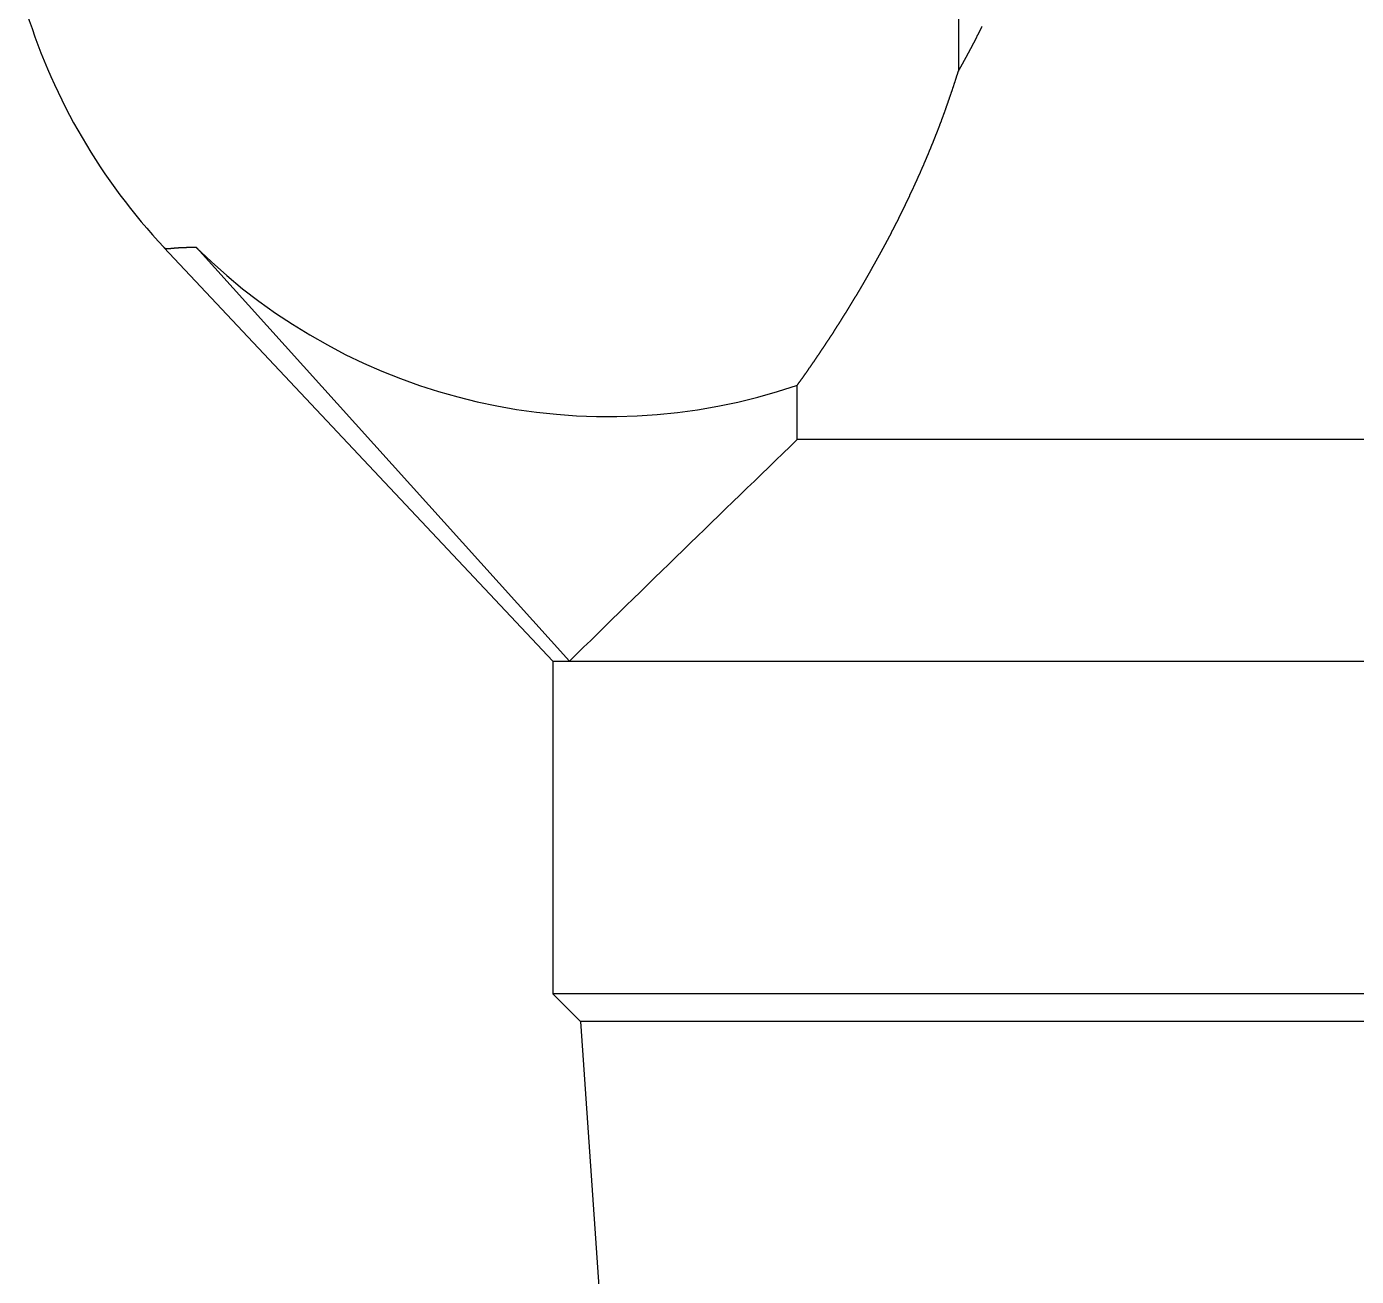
# Model space of a CAD drawing. Extents: x -6 to 107, y -15 to 86.
# Drawn here: x 27.08 to 39.09, y 18.4 to 29.68 of the extents above; entities that cross this region are included whole.
import ezdxf

# ---------------------------------------------------------------- set-up
doc = ezdxf.new("R2010")
doc.units = 0
doc.layers.get('0').update_dxf_attribs({"linetype": 'CONTINUOUS'})

msp = doc.modelspace()

# ---------------------------------------------------------------- linework, layer by layer
at = {"color": 7, "linetype": 'CONTINUOUS'}
for p, q in [((35.493, 34.452), (35.493, 29.277)), ((28.322, 27.686), (31.831, 23.952)), ((28.614, 27.686), (31.982, 23.952)), ((34.039, 25.952), (34.039, 26.444)), ((44.622, 25.952), (34.039, 25.952)), ((31.831, 23.952), (31.831, 20.952)), ((31.831, 23.952), (46.831, 23.952)), ((46.831, 20.952), (31.831, 20.952)), ((31.831, 20.952), (32.081, 20.702)), ((32.081, 20.702), (32.413, 15.952)), ((46.581, 20.702), (32.081, 20.702))]:
    msp.add_line(p, q, dxfattribs=at)
at = {"color": 7}
for points in [[(35.493, 29.277, 0), (35.495, 29.28, 0), (35.496, 29.283, 0), (35.498, 29.286, 0), (35.5, 29.289, 0), (35.501, 29.292, 0), (35.503, 29.295, 0), (35.505, 29.298, 0), (35.506, 29.301, 0), (35.508, 29.304, 0), (35.51, 29.307, 0), (35.511, 29.31, 0), (35.513, 29.313, 0), (35.515, 29.316, 0), (35.517, 29.319, 0), (35.518, 29.322, 0), (35.52, 29.325, 0), (35.522, 29.328, 0), (35.523, 29.331, 0), (35.525, 29.334, 0), (35.526, 29.337, 0), (35.528, 29.34, 0), (35.53, 29.343, 0), (35.532, 29.346, 0), (35.533, 29.349, 0), (35.535, 29.352, 0), (35.536, 29.355, 0), (35.538, 29.358, 0), (35.54, 29.361, 0), (35.541, 29.364, 0), (35.543, 29.367, 0), (35.545, 29.37, 0), (35.546, 29.373, 0), (35.548, 29.376, 0), (35.55, 29.379, 0), (35.551, 29.382, 0), (35.553, 29.385, 0), (35.555, 29.388, 0), (35.556, 29.391, 0), (35.558, 29.394, 0), (35.56, 29.397, 0), (35.561, 29.4, 0), (35.563, 29.403, 0), (35.565, 29.406, 0), (35.566, 29.409, 0), (35.568, 29.412, 0), (35.569, 29.415, 0), (35.571, 29.418, 0), (35.573, 29.421, 0), (35.574, 29.424, 0), (35.576, 29.427, 0), (35.578, 29.43, 0), (35.579, 29.433, 0), (35.581, 29.436, 0), (35.582, 29.439, 0), (35.584, 29.442, 0), (35.586, 29.445, 0), (35.587, 29.448, 0), (35.589, 29.452, 0), (35.59, 29.455, 0), (35.592, 29.458, 0), (35.594, 29.461, 0), (35.595, 29.464, 0), (35.597, 29.467, 0), (35.599, 29.47, 0), (35.6, 29.473, 0), (35.602, 29.476, 0), (35.603, 29.479, 0), (35.605, 29.482, 0), (35.607, 29.485, 0), (35.608, 29.488, 0), (35.61, 29.491, 0), (35.611, 29.494, 0), (35.613, 29.497, 0), (35.615, 29.5, 0), (35.616, 29.503, 0), (35.618, 29.506, 0), (35.619, 29.509, 0), (35.621, 29.512, 0), (35.623, 29.515, 0), (35.624, 29.518, 0), (35.626, 29.521, 0), (35.627, 29.524, 0), (35.629, 29.527, 0), (35.63, 29.53, 0), (35.632, 29.534, 0), (35.634, 29.537, 0), (35.635, 29.54, 0), (35.637, 29.543, 0), (35.638, 29.546, 0), (35.64, 29.549, 0), (35.642, 29.552, 0), (35.643, 29.555, 0), (35.645, 29.558, 0), (35.646, 29.561, 0), (35.648, 29.564, 0), (35.649, 29.567, 0), (35.651, 29.57, 0), (35.653, 29.573, 0), (35.654, 29.576, 0), (35.656, 29.579, 0), (35.657, 29.582, 0), (35.659, 29.585, 0), (35.66, 29.588, 0), (35.662, 29.592, 0), (35.663, 29.595, 0), (35.665, 29.598, 0), (35.666, 29.601, 0), (35.668, 29.604, 0), (35.67, 29.607, 0), (35.671, 29.61, 0), (35.673, 29.613, 0), (35.674, 29.616, 0), (35.676, 29.619, 0), (35.677, 29.622, 0), (35.679, 29.625, 0), (35.68, 29.628, 0), (35.682, 29.631, 0), (35.683, 29.634, 0), (35.685, 29.638, 0), (35.687, 29.641, 0), (35.688, 29.644, 0), (35.69, 29.647, 0), (35.691, 29.65, 0), (35.693, 29.653, 0), (35.694, 29.656, 0), (35.696, 29.659, 0), (35.697, 29.662, 0), (35.699, 29.665, 0), (35.7, 29.668, 0), (35.702, 29.671, 0), (35.703, 29.674, 0), (35.705, 29.678, 0), (35.706, 29.681, 0)], [(34.039, 26.444, 0), (34.041, 26.446, 0), (34.043, 26.449, 0), (34.045, 26.452, 0), (34.047, 26.455, 0), (34.049, 26.458, 0), (34.051, 26.46, 0), (34.053, 26.463, 0), (34.055, 26.466, 0), (34.057, 26.469, 0), (34.059, 26.472, 0), (34.061, 26.474, 0), (34.063, 26.477, 0), (34.065, 26.48, 0), (34.067, 26.483, 0), (34.069, 26.486, 0), (34.071, 26.488, 0), (34.073, 26.491, 0), (34.075, 26.494, 0), (34.077, 26.497, 0), (34.079, 26.5, 0), (34.081, 26.503, 0), (34.083, 26.505, 0), (34.085, 26.508, 0), (34.087, 26.511, 0), (34.089, 26.514, 0), (34.091, 26.517, 0), (34.093, 26.52, 0), (34.095, 26.522, 0), (34.097, 26.525, 0), (34.099, 26.528, 0), (34.101, 26.531, 0), (34.103, 26.534, 0), (34.105, 26.536, 0), (34.107, 26.539, 0), (34.109, 26.542, 0), (34.111, 26.545, 0), (34.113, 26.548, 0), (34.115, 26.55, 0), (34.117, 26.553, 0), (34.119, 26.556, 0), (34.121, 26.559, 0), (34.123, 26.562, 0), (34.125, 26.565, 0), (34.127, 26.567, 0), (34.129, 26.57, 0), (34.131, 26.573, 0), (34.133, 26.576, 0), (34.135, 26.579, 0), (34.137, 26.582, 0), (34.139, 26.584, 0), (34.141, 26.587, 0), (34.142, 26.59, 0), (34.144, 26.593, 0), (34.146, 26.596, 0), (34.148, 26.599, 0), (34.15, 26.602, 0), (34.152, 26.604, 0), (34.154, 26.607, 0), (34.156, 26.61, 0), (34.158, 26.613, 0), (34.16, 26.616, 0), (34.162, 26.619, 0), (34.164, 26.621, 0), (34.166, 26.624, 0), (34.168, 26.627, 0), (34.17, 26.63, 0), (34.172, 26.633, 0), (34.174, 26.636, 0), (34.176, 26.638, 0), (34.178, 26.641, 0), (34.18, 26.644, 0), (34.182, 26.647, 0), (34.184, 26.65, 0), (34.186, 26.653, 0), (34.188, 26.655, 0), (34.19, 26.658, 0), (34.191, 26.661, 0), (34.193, 26.664, 0), (34.195, 26.667, 0), (34.197, 26.67, 0), (34.199, 26.673, 0), (34.201, 26.675, 0), (34.203, 26.678, 0), (34.205, 26.681, 0), (34.207, 26.684, 0), (34.209, 26.687, 0), (34.211, 26.69, 0), (34.213, 26.692, 0), (34.215, 26.695, 0), (34.217, 26.698, 0), (34.219, 26.701, 0), (34.221, 26.704, 0), (34.222, 26.707, 0), (34.224, 26.71, 0), (34.226, 26.712, 0), (34.228, 26.715, 0), (34.23, 26.718, 0), (34.232, 26.721, 0), (34.234, 26.724, 0), (34.236, 26.727, 0), (34.238, 26.73, 0), (34.24, 26.733, 0), (34.242, 26.735, 0), (34.244, 26.738, 0), (34.246, 26.741, 0), (34.248, 26.744, 0), (34.249, 26.747, 0), (34.252, 26.75, 0), (34.253, 26.753, 0), (34.255, 26.755, 0), (34.257, 26.758, 0), (34.259, 26.761, 0), (34.261, 26.764, 0), (34.263, 26.767, 0), (34.265, 26.77, 0), (34.267, 26.773, 0), (34.269, 26.776, 0), (34.271, 26.778, 0), (34.273, 26.781, 0), (34.275, 26.784, 0), (34.276, 26.787, 0), (34.278, 26.79, 0), (34.28, 26.793, 0), (34.282, 26.796, 0), (34.284, 26.799, 0), (34.286, 26.801, 0), (34.288, 26.804, 0), (34.29, 26.807, 0), (34.292, 26.81, 0), (34.294, 26.813, 0), (34.295, 26.816, 0), (34.297, 26.819, 0), (34.299, 26.822, 0), (34.301, 26.824, 0), (34.303, 26.827, 0), (34.305, 26.83, 0), (34.307, 26.833, 0), (34.309, 26.836, 0), (34.311, 26.839, 0), (34.313, 26.842, 0), (34.315, 26.845, 0), (34.316, 26.847, 0), (34.318, 26.85, 0), (34.32, 26.853, 0), (34.322, 26.856, 0), (34.324, 26.859, 0), (34.326, 26.862, 0), (34.328, 26.865, 0), (34.33, 26.868, 0), (34.331, 26.87, 0), (34.333, 26.873, 0), (34.335, 26.876, 0), (34.337, 26.879, 0), (34.339, 26.882, 0), (34.341, 26.885, 0), (34.343, 26.888, 0), (34.345, 26.891, 0), (34.347, 26.894, 0), (34.349, 26.896, 0), (34.35, 26.899, 0), (34.352, 26.902, 0), (34.354, 26.905, 0), (34.356, 26.908, 0), (34.358, 26.911, 0), (34.36, 26.914, 0), (34.362, 26.917, 0), (34.364, 26.92, 0), (34.365, 26.922, 0), (34.367, 26.925, 0), (34.369, 26.928, 0), (34.371, 26.931, 0), (34.373, 26.934, 0), (34.375, 26.937, 0), (34.377, 26.94, 0), (34.379, 26.943, 0), (34.38, 26.946, 0), (34.382, 26.949, 0), (34.384, 26.951, 0), (34.386, 26.954, 0), (34.388, 26.957, 0), (34.39, 26.96, 0), (34.392, 26.963, 0), (34.393, 26.966, 0), (34.395, 26.969, 0), (34.397, 26.972, 0), (34.399, 26.975, 0), (34.401, 26.978, 0), (34.403, 26.981, 0), (34.405, 26.983, 0), (34.406, 26.986, 0), (34.408, 26.989, 0), (34.41, 26.992, 0), (34.412, 26.995, 0), (34.414, 26.998, 0), (34.416, 27.001, 0), (34.418, 27.004, 0), (34.419, 27.007, 0), (34.421, 27.01, 0), (34.423, 27.013, 0), (34.425, 27.015, 0), (34.427, 27.018, 0), (34.429, 27.021, 0), (34.431, 27.024, 0), (34.432, 27.027, 0), (34.434, 27.03, 0), (34.436, 27.033, 0), (34.438, 27.036, 0), (34.44, 27.039, 0), (34.441, 27.042, 0), (34.443, 27.045, 0), (34.445, 27.048, 0), (34.447, 27.05, 0), (34.449, 27.053, 0), (34.451, 27.056, 0), (34.453, 27.059, 0), (34.454, 27.062, 0), (34.456, 27.065, 0), (34.458, 27.068, 0), (34.46, 27.071, 0), (34.462, 27.074, 0), (34.464, 27.077, 0), (34.465, 27.08, 0), (34.467, 27.083, 0), (34.469, 27.086, 0), (34.471, 27.089, 0), (34.473, 27.091, 0), (34.474, 27.094, 0), (34.476, 27.097, 0), (34.478, 27.1, 0), (34.48, 27.103, 0), (34.482, 27.106, 0), (34.484, 27.109, 0), (34.485, 27.112, 0), (34.487, 27.115, 0), (34.489, 27.118, 0), (34.491, 27.121, 0), (34.493, 27.124, 0), (34.495, 27.127, 0), (34.496, 27.13, 0), (34.498, 27.133, 0), (34.5, 27.136, 0), (34.502, 27.138, 0), (34.504, 27.141, 0), (34.505, 27.144, 0), (34.507, 27.147, 0), (34.509, 27.15, 0), (34.511, 27.153, 0), (34.513, 27.156, 0), (34.514, 27.159, 0), (34.516, 27.162, 0), (34.518, 27.165, 0), (34.52, 27.168, 0), (34.522, 27.171, 0), (34.523, 27.174, 0), (34.525, 27.177, 0), (34.527, 27.18, 0), (34.529, 27.183, 0), (34.531, 27.186, 0), (34.532, 27.188, 0), (34.534, 27.191, 0), (34.536, 27.194, 0), (34.538, 27.197, 0), (34.54, 27.2, 0), (34.541, 27.203, 0), (34.543, 27.206, 0), (34.545, 27.209, 0), (34.547, 27.212, 0), (34.548, 27.215, 0), (34.55, 27.218, 0), (34.552, 27.221, 0), (34.554, 27.224, 0), (34.556, 27.227, 0), (34.557, 27.23, 0), (34.559, 27.233, 0), (34.561, 27.236, 0), (34.563, 27.239, 0), (34.565, 27.242, 0), (34.566, 27.244, 0), (34.568, 27.247, 0), (34.57, 27.25, 0), (34.572, 27.253, 0), (34.573, 27.256, 0), (34.575, 27.259, 0), (34.577, 27.262, 0), (34.579, 27.265, 0), (34.581, 27.268, 0), (34.582, 27.271, 0), (34.584, 27.274, 0), (34.586, 27.277, 0), (34.588, 27.28, 0), (34.589, 27.283, 0), (34.591, 27.286, 0), (34.593, 27.289, 0), (34.595, 27.292, 0), (34.596, 27.295, 0), (34.598, 27.298, 0), (34.6, 27.301, 0), (34.602, 27.304, 0), (34.603, 27.307, 0), (34.605, 27.31, 0), (34.607, 27.313, 0), (34.609, 27.316, 0), (34.611, 27.319, 0), (34.612, 27.322, 0), (34.614, 27.325, 0), (34.616, 27.328, 0), (34.617, 27.331, 0), (34.619, 27.334, 0), (34.621, 27.337, 0), (34.623, 27.339, 0), (34.624, 27.342, 0), (34.626, 27.345, 0), (34.628, 27.348, 0), (34.63, 27.351, 0), (34.632, 27.354, 0), (34.633, 27.357, 0), (34.635, 27.36, 0), (34.637, 27.363, 0), (34.638, 27.366, 0), (34.64, 27.369, 0), (34.642, 27.372, 0), (34.644, 27.375, 0), (34.645, 27.378, 0), (34.647, 27.381, 0), (34.649, 27.384, 0), (34.651, 27.387, 0), (34.652, 27.39, 0), (34.654, 27.393, 0), (34.656, 27.396, 0), (34.657, 27.399, 0), (34.659, 27.402, 0), (34.661, 27.405, 0), (34.663, 27.408, 0), (34.664, 27.411, 0), (34.666, 27.414, 0), (34.668, 27.417, 0), (34.67, 27.42, 0), (34.671, 27.423, 0), (34.673, 27.426, 0), (34.675, 27.429, 0), (34.676, 27.432, 0), (34.678, 27.435, 0), (34.68, 27.438, 0), (34.682, 27.441, 0), (34.683, 27.444, 0), (34.685, 27.447, 0), (34.687, 27.45, 0), (34.688, 27.453, 0), (34.69, 27.456, 0), (34.692, 27.459, 0), (34.694, 27.462, 0), (34.695, 27.465, 0), (34.697, 27.468, 0), (34.699, 27.471, 0), (34.7, 27.474, 0), (34.702, 27.477, 0), (34.704, 27.48, 0), (34.706, 27.483, 0), (34.707, 27.486, 0), (34.709, 27.489, 0), (34.711, 27.492, 0), (34.712, 27.495, 0), (34.714, 27.498, 0), (34.716, 27.501, 0), (34.717, 27.504, 0), (34.719, 27.507, 0), (34.721, 27.51, 0), (34.722, 27.513, 0), (34.724, 27.516, 0), (34.726, 27.519, 0), (34.728, 27.522, 0), (34.729, 27.525, 0), (34.731, 27.528, 0), (34.733, 27.531, 0), (34.734, 27.534, 0), (34.736, 27.537, 0), (34.738, 27.54, 0), (34.739, 27.543, 0), (34.741, 27.546, 0), (34.743, 27.549, 0), (34.744, 27.552, 0), (34.746, 27.555, 0), (34.748, 27.558, 0), (34.749, 27.561, 0), (34.751, 27.564, 0), (34.753, 27.567, 0), (34.755, 27.57, 0), (34.756, 27.573, 0), (34.758, 27.576, 0), (34.76, 27.579, 0), (34.761, 27.582, 0), (34.763, 27.585, 0), (34.764, 27.588, 0), (34.766, 27.591, 0), (34.768, 27.594, 0), (34.77, 27.597, 0), (34.771, 27.6, 0), (34.773, 27.603, 0), (34.775, 27.606, 0), (34.776, 27.609, 0), (34.778, 27.612, 0), (34.779, 27.616, 0), (34.781, 27.619, 0), (34.783, 27.622, 0), (34.784, 27.625, 0), (34.786, 27.628, 0), (34.788, 27.631, 0), (34.789, 27.634, 0), (34.791, 27.637, 0), (34.793, 27.64, 0), (34.794, 27.643, 0), (34.796, 27.646, 0), (34.798, 27.649, 0), (34.799, 27.652, 0), (34.801, 27.655, 0), (34.803, 27.658, 0), (34.804, 27.661, 0), (34.806, 27.664, 0), (34.807, 27.667, 0), (34.809, 27.67, 0), (34.811, 27.673, 0), (34.812, 27.676, 0), (34.814, 27.679, 0), (34.816, 27.682, 0), (34.817, 27.685, 0), (34.819, 27.688, 0), (34.821, 27.691, 0), (34.822, 27.694, 0), (34.824, 27.697, 0), (34.825, 27.7, 0), (34.827, 27.703, 0), (34.829, 27.706, 0), (34.83, 27.709, 0), (34.832, 27.713, 0), (34.834, 27.716, 0), (34.835, 27.719, 0), (34.837, 27.722, 0), (34.839, 27.725, 0), (34.84, 27.728, 0), (34.842, 27.731, 0), (34.843, 27.734, 0), (34.845, 27.737, 0), (34.847, 27.74, 0), (34.848, 27.743, 0), (34.85, 27.746, 0), (34.851, 27.749, 0), (34.853, 27.752, 0), (34.855, 27.755, 0), (34.856, 27.758, 0), (34.858, 27.761, 0), (34.859, 27.764, 0), (34.861, 27.767, 0), (34.863, 27.77, 0), (34.864, 27.774, 0), (34.866, 27.777, 0), (34.867, 27.78, 0), (34.869, 27.783, 0), (34.871, 27.786, 0), (34.872, 27.789, 0), (34.874, 27.792, 0), (34.876, 27.795, 0), (34.877, 27.798, 0), (34.879, 27.801, 0), (34.88, 27.804, 0), (34.882, 27.807, 0), (34.883, 27.81, 0), (34.885, 27.813, 0), (34.887, 27.816, 0), (34.888, 27.819, 0), (34.89, 27.823, 0), (34.891, 27.826, 0), (34.893, 27.829, 0), (34.895, 27.832, 0), (34.896, 27.835, 0), (34.898, 27.838, 0), (34.899, 27.841, 0), (34.901, 27.844, 0), (34.903, 27.847, 0), (34.904, 27.85, 0), (34.906, 27.853, 0), (34.907, 27.856, 0), (34.909, 27.859, 0), (34.91, 27.862, 0), (34.912, 27.865, 0), (34.913, 27.869, 0), (34.915, 27.872, 0), (34.917, 27.875, 0), (34.918, 27.878, 0), (34.92, 27.881, 0), (34.921, 27.884, 0), (34.923, 27.887, 0), (34.925, 27.89, 0), (34.926, 27.893, 0), (34.928, 27.896, 0), (34.929, 27.899, 0), (34.931, 27.902, 0), (34.932, 27.905, 0), (34.934, 27.909, 0), (34.935, 27.912, 0), (34.937, 27.915, 0), (34.939, 27.918, 0), (34.94, 27.921, 0), (34.942, 27.924, 0), (34.943, 27.927, 0), (34.945, 27.93, 0), (34.946, 27.933, 0), (34.948, 27.936, 0), (34.949, 27.939, 0), (34.951, 27.942, 0), (34.953, 27.945, 0), (34.954, 27.948, 0), (34.956, 27.952, 0), (34.957, 27.955, 0), (34.959, 27.958, 0), (34.96, 27.961, 0), (34.962, 27.964, 0), (34.963, 27.967, 0), (34.965, 27.97, 0), (34.966, 27.973, 0), (34.968, 27.976, 0), (34.969, 27.979, 0), (34.971, 27.983, 0), (34.972, 27.986, 0), (34.974, 27.989, 0), (34.976, 27.992, 0), (34.977, 27.995, 0), (34.979, 27.998, 0), (34.98, 28.001, 0), (34.982, 28.004, 0), (34.983, 28.007, 0), (34.985, 28.01, 0), (34.986, 28.014, 0), (34.988, 28.017, 0), (34.989, 28.02, 0), (34.991, 28.023, 0), (34.992, 28.026, 0), (34.994, 28.029, 0), (34.995, 28.032, 0), (34.997, 28.035, 0), (34.998, 28.038, 0), (35, 28.041, 0), (35.001, 28.044, 0), (35.003, 28.048, 0), (35.004, 28.051, 0), (35.006, 28.054, 0), (35.007, 28.057, 0), (35.009, 28.06, 0), (35.01, 28.063, 0), (35.012, 28.066, 0), (35.013, 28.069, 0), (35.015, 28.072, 0), (35.016, 28.076, 0), (35.018, 28.079, 0), (35.019, 28.082, 0), (35.021, 28.085, 0), (35.022, 28.088, 0), (35.024, 28.091, 0), (35.025, 28.094, 0), (35.027, 28.097, 0), (35.028, 28.1, 0), (35.03, 28.104, 0), (35.031, 28.107, 0), (35.033, 28.11, 0), (35.034, 28.113, 0), (35.036, 28.116, 0), (35.037, 28.119, 0), (35.039, 28.122, 0), (35.04, 28.125, 0), (35.042, 28.128, 0), (35.043, 28.131, 0), (35.045, 28.135, 0), (35.046, 28.138, 0), (35.048, 28.141, 0), (35.049, 28.144, 0), (35.051, 28.147, 0), (35.052, 28.15, 0), (35.054, 28.153, 0), (35.055, 28.157, 0), (35.056, 28.16, 0), (35.058, 28.163, 0), (35.059, 28.166, 0), (35.061, 28.169, 0), (35.062, 28.172, 0), (35.064, 28.175, 0), (35.065, 28.178, 0), (35.067, 28.181, 0), (35.068, 28.185, 0), (35.07, 28.188, 0), (35.071, 28.191, 0), (35.073, 28.194, 0), (35.074, 28.197, 0), (35.075, 28.2, 0), (35.077, 28.203, 0), (35.078, 28.206, 0), (35.08, 28.21, 0), (35.081, 28.213, 0), (35.083, 28.216, 0), (35.084, 28.219, 0), (35.086, 28.222, 0), (35.087, 28.225, 0), (35.089, 28.228, 0), (35.09, 28.232, 0), (35.091, 28.235, 0), (35.093, 28.238, 0), (35.094, 28.241, 0), (35.096, 28.244, 0), (35.097, 28.247, 0), (35.099, 28.25, 0), (35.1, 28.253, 0), (35.102, 28.257, 0), (35.103, 28.26, 0), (35.104, 28.263, 0), (35.106, 28.266, 0), (35.107, 28.269, 0), (35.109, 28.272, 0), (35.11, 28.276, 0), (35.111, 28.279, 0), (35.113, 28.282, 0), (35.114, 28.285, 0), (35.116, 28.288, 0), (35.117, 28.291, 0), (35.119, 28.294, 0), (35.12, 28.297, 0), (35.121, 28.301, 0), (35.123, 28.304, 0), (35.124, 28.307, 0), (35.126, 28.31, 0), (35.127, 28.313, 0), (35.129, 28.316, 0), (35.13, 28.32, 0), (35.131, 28.323, 0), (35.133, 28.326, 0), (35.134, 28.329, 0), (35.136, 28.332, 0), (35.137, 28.335, 0), (35.138, 28.338, 0), (35.14, 28.342, 0), (35.141, 28.345, 0), (35.142, 28.348, 0), (35.144, 28.351, 0), (35.145, 28.354, 0), (35.147, 28.357, 0), (35.148, 28.36, 0), (35.15, 28.364, 0), (35.151, 28.367, 0), (35.152, 28.37, 0), (35.154, 28.373, 0), (35.155, 28.376, 0), (35.157, 28.38, 0), (35.158, 28.383, 0), (35.159, 28.386, 0), (35.161, 28.389, 0), (35.162, 28.392, 0), (35.163, 28.395, 0), (35.165, 28.398, 0), (35.166, 28.402, 0), (35.167, 28.405, 0), (35.169, 28.408, 0), (35.17, 28.411, 0), (35.172, 28.414, 0), (35.173, 28.417, 0), (35.174, 28.421, 0), (35.176, 28.424, 0), (35.177, 28.427, 0), (35.178, 28.43, 0), (35.18, 28.433, 0), (35.181, 28.436, 0), (35.183, 28.44, 0), (35.184, 28.443, 0), (35.185, 28.446, 0), (35.187, 28.449, 0), (35.188, 28.452, 0), (35.189, 28.456, 0), (35.191, 28.459, 0), (35.192, 28.462, 0), (35.194, 28.465, 0), (35.195, 28.468, 0), (35.196, 28.471, 0), (35.197, 28.474, 0), (35.199, 28.478, 0), (35.2, 28.481, 0), (35.202, 28.484, 0), (35.203, 28.487, 0), (35.204, 28.49, 0), (35.206, 28.494, 0), (35.207, 28.497, 0), (35.208, 28.5, 0), (35.21, 28.503, 0), (35.211, 28.506, 0), (35.212, 28.509, 0), (35.214, 28.513, 0), (35.215, 28.516, 0), (35.216, 28.519, 0), (35.218, 28.522, 0), (35.219, 28.525, 0), (35.22, 28.529, 0), (35.222, 28.532, 0), (35.223, 28.535, 0), (35.224, 28.538, 0), (35.226, 28.541, 0), (35.227, 28.544, 0), (35.228, 28.548, 0), (35.23, 28.551, 0), (35.231, 28.554, 0), (35.232, 28.557, 0), (35.233, 28.56, 0), (35.235, 28.564, 0), (35.236, 28.567, 0), (35.237, 28.57, 0), (35.239, 28.573, 0), (35.24, 28.576, 0), (35.241, 28.58, 0), (35.243, 28.583, 0), (35.244, 28.586, 0), (35.245, 28.589, 0), (35.247, 28.592, 0), (35.248, 28.596, 0), (35.249, 28.599, 0), (35.251, 28.602, 0), (35.252, 28.605, 0), (35.253, 28.608, 0), (35.254, 28.611, 0), (35.256, 28.615, 0), (35.257, 28.618, 0), (35.258, 28.621, 0), (35.26, 28.624, 0), (35.261, 28.628, 0), (35.262, 28.631, 0), (35.264, 28.634, 0), (35.265, 28.637, 0), (35.266, 28.64, 0), (35.267, 28.643, 0), (35.269, 28.647, 0), (35.27, 28.65, 0), (35.271, 28.653, 0), (35.273, 28.656, 0), (35.274, 28.66, 0), (35.275, 28.663, 0), (35.276, 28.666, 0), (35.278, 28.669, 0), (35.279, 28.672, 0), (35.28, 28.676, 0), (35.281, 28.679, 0), (35.283, 28.682, 0), (35.284, 28.685, 0), (35.285, 28.688, 0), (35.286, 28.692, 0), (35.288, 28.695, 0), (35.289, 28.698, 0), (35.29, 28.701, 0), (35.291, 28.704, 0), (35.293, 28.708, 0), (35.294, 28.711, 0), (35.295, 28.714, 0), (35.297, 28.717, 0), (35.298, 28.721, 0), (35.299, 28.724, 0), (35.3, 28.727, 0), (35.302, 28.73, 0), (35.303, 28.733, 0), (35.304, 28.737, 0), (35.305, 28.74, 0), (35.307, 28.743, 0), (35.308, 28.746, 0), (35.309, 28.75, 0), (35.31, 28.753, 0), (35.312, 28.756, 0), (35.313, 28.759, 0), (35.314, 28.762, 0), (35.315, 28.766, 0), (35.316, 28.769, 0), (35.318, 28.772, 0), (35.319, 28.775, 0), (35.32, 28.778, 0), (35.321, 28.782, 0), (35.323, 28.785, 0), (35.324, 28.788, 0), (35.325, 28.791, 0), (35.326, 28.795, 0), (35.328, 28.798, 0), (35.329, 28.801, 0), (35.33, 28.804, 0), (35.331, 28.808, 0), (35.332, 28.811, 0), (35.334, 28.814, 0), (35.335, 28.817, 0), (35.336, 28.82, 0), (35.337, 28.824, 0), (35.339, 28.827, 0), (35.34, 28.83, 0), (35.341, 28.833, 0), (35.342, 28.837, 0), (35.343, 28.84, 0), (35.344, 28.843, 0), (35.346, 28.846, 0), (35.347, 28.849, 0), (35.348, 28.853, 0), (35.349, 28.856, 0), (35.35, 28.859, 0), (35.352, 28.862, 0), (35.353, 28.866, 0), (35.354, 28.869, 0), (35.355, 28.872, 0), (35.356, 28.875, 0), (35.358, 28.879, 0), (35.359, 28.882, 0), (35.36, 28.885, 0), (35.361, 28.888, 0), (35.362, 28.892, 0), (35.364, 28.895, 0), (35.365, 28.898, 0), (35.366, 28.901, 0), (35.367, 28.904, 0), (35.368, 28.908, 0), (35.37, 28.911, 0), (35.371, 28.914, 0), (35.372, 28.918, 0), (35.373, 28.921, 0), (35.374, 28.924, 0), (35.375, 28.927, 0), (35.377, 28.93, 0), (35.378, 28.934, 0), (35.379, 28.937, 0), (35.38, 28.94, 0), (35.381, 28.944, 0), (35.382, 28.947, 0), (35.384, 28.95, 0), (35.385, 28.953, 0), (35.386, 28.956, 0), (35.387, 28.96, 0), (35.388, 28.963, 0), (35.389, 28.966, 0), (35.391, 28.97, 0), (35.392, 28.973, 0), (35.393, 28.976, 0), (35.394, 28.979, 0), (35.395, 28.983, 0), (35.396, 28.986, 0), (35.397, 28.989, 0), (35.399, 28.992, 0), (35.4, 28.995, 0), (35.401, 28.999, 0), (35.402, 29.002, 0), (35.403, 29.005, 0), (35.404, 29.009, 0), (35.405, 29.012, 0), (35.407, 29.015, 0), (35.408, 29.018, 0), (35.409, 29.022, 0), (35.41, 29.025, 0), (35.411, 29.028, 0), (35.412, 29.031, 0), (35.413, 29.035, 0), (35.414, 29.038, 0), (35.416, 29.041, 0), (35.417, 29.044, 0), (35.418, 29.048, 0), (35.419, 29.051, 0), (35.42, 29.054, 0), (35.421, 29.057, 0), (35.422, 29.061, 0), (35.423, 29.064, 0), (35.425, 29.067, 0), (35.426, 29.07, 0), (35.427, 29.074, 0), (35.428, 29.077, 0), (35.429, 29.08, 0), (35.43, 29.084, 0), (35.431, 29.087, 0), (35.432, 29.09, 0), (35.433, 29.093, 0), (35.434, 29.097, 0), (35.436, 29.1, 0), (35.437, 29.103, 0), (35.438, 29.107, 0), (35.439, 29.11, 0), (35.44, 29.113, 0), (35.441, 29.116, 0), (35.442, 29.12, 0), (35.443, 29.123, 0), (35.444, 29.126, 0), (35.445, 29.129, 0), (35.447, 29.133, 0), (35.448, 29.136, 0), (35.449, 29.139, 0), (35.45, 29.142, 0), (35.451, 29.146, 0), (35.452, 29.149, 0), (35.453, 29.152, 0), (35.454, 29.156, 0), (35.455, 29.159, 0), (35.456, 29.162, 0), (35.457, 29.165, 0), (35.458, 29.169, 0), (35.459, 29.172, 0), (35.461, 29.175, 0), (35.462, 29.179, 0), (35.463, 29.182, 0), (35.464, 29.185, 0), (35.465, 29.188, 0), (35.466, 29.192, 0), (35.467, 29.195, 0), (35.468, 29.198, 0), (35.469, 29.201, 0), (35.47, 29.205, 0), (35.471, 29.208, 0), (35.472, 29.211, 0), (35.473, 29.215, 0), (35.474, 29.218, 0), (35.475, 29.221, 0), (35.476, 29.224, 0), (35.477, 29.228, 0), (35.478, 29.231, 0), (35.48, 29.234, 0), (35.48, 29.238, 0), (35.481, 29.241, 0), (35.483, 29.244, 0), (35.484, 29.248, 0), (35.485, 29.251, 0), (35.486, 29.254, 0), (35.487, 29.257, 0), (35.488, 29.261, 0), (35.489, 29.264, 0), (35.49, 29.267, 0), (35.491, 29.271, 0), (35.492, 29.274, 0), (35.493, 29.277, 0)], [(28.614, 27.686, 0), (28.613, 27.686, 0), (28.612, 27.686, 0), (28.612, 27.686, 0), (28.611, 27.686, 0), (28.611, 27.686, 0), (28.61, 27.686, 0), (28.61, 27.686, 0), (28.609, 27.686, 0), (28.608, 27.686, 0), (28.608, 27.686, 0), (28.607, 27.686, 0), (28.607, 27.686, 0), (28.606, 27.686, 0), (28.605, 27.686, 0), (28.605, 27.686, 0), (28.604, 27.686, 0), (28.604, 27.686, 0), (28.603, 27.686, 0), (28.603, 27.686, 0), (28.602, 27.686, 0), (28.601, 27.686, 0), (28.601, 27.686, 0), (28.6, 27.686, 0), (28.6, 27.686, 0), (28.599, 27.686, 0), (28.599, 27.686, 0), (28.598, 27.686, 0), (28.597, 27.686, 0), (28.597, 27.686, 0), (28.596, 27.686, 0), (28.596, 27.686, 0), (28.595, 27.686, 0), (28.595, 27.686, 0), (28.594, 27.686, 0), (28.593, 27.686, 0), (28.593, 27.686, 0), (28.592, 27.686, 0), (28.592, 27.686, 0), (28.591, 27.686, 0), (28.59, 27.686, 0), (28.59, 27.686, 0), (28.589, 27.686, 0), (28.589, 27.686, 0), (28.588, 27.686, 0), (28.588, 27.685, 0), (28.587, 27.685, 0), (28.586, 27.685, 0), (28.586, 27.685, 0), (28.585, 27.685, 0), (28.585, 27.685, 0), (28.584, 27.685, 0), (28.584, 27.685, 0), (28.583, 27.685, 0), (28.582, 27.685, 0), (28.582, 27.685, 0), (28.581, 27.685, 0), (28.581, 27.685, 0), (28.58, 27.685, 0), (28.579, 27.685, 0), (28.579, 27.685, 0), (28.578, 27.685, 0), (28.578, 27.685, 0), (28.577, 27.685, 0), (28.577, 27.685, 0), (28.576, 27.685, 0), (28.575, 27.685, 0), (28.575, 27.685, 0), (28.574, 27.685, 0), (28.574, 27.685, 0), (28.573, 27.685, 0), (28.573, 27.685, 0), (28.572, 27.685, 0), (28.571, 27.685, 0), (28.571, 27.685, 0), (28.57, 27.685, 0), (28.57, 27.685, 0), (28.569, 27.685, 0), (28.569, 27.685, 0), (28.568, 27.685, 0), (28.567, 27.685, 0), (28.567, 27.685, 0), (28.566, 27.685, 0), (28.566, 27.685, 0), (28.565, 27.685, 0), (28.564, 27.685, 0), (28.564, 27.685, 0), (28.563, 27.685, 0), (28.563, 27.685, 0), (28.562, 27.685, 0), (28.561, 27.685, 0), (28.561, 27.685, 0), (28.56, 27.685, 0), (28.56, 27.685, 0), (28.559, 27.685, 0), (28.559, 27.685, 0), (28.558, 27.685, 0), (28.558, 27.685, 0), (28.557, 27.685, 0), (28.556, 27.685, 0), (28.556, 27.685, 0), (28.555, 27.685, 0), (28.555, 27.685, 0), (28.554, 27.685, 0), (28.553, 27.685, 0), (28.553, 27.685, 0), (28.552, 27.685, 0), (28.552, 27.685, 0), (28.551, 27.685, 0), (28.551, 27.685, 0), (28.55, 27.685, 0), (28.549, 27.685, 0), (28.549, 27.685, 0), (28.548, 27.685, 0), (28.548, 27.685, 0), (28.547, 27.685, 0), (28.547, 27.685, 0), (28.546, 27.685, 0), (28.545, 27.685, 0), (28.545, 27.685, 0), (28.544, 27.685, 0), (28.544, 27.685, 0), (28.543, 27.685, 0), (28.543, 27.685, 0), (28.542, 27.685, 0), (28.541, 27.685, 0), (28.541, 27.685, 0), (28.54, 27.685, 0), (28.54, 27.685, 0), (28.539, 27.685, 0), (28.538, 27.685, 0), (28.538, 27.685, 0), (28.537, 27.685, 0), (28.537, 27.685, 0), (28.536, 27.685, 0), (28.535, 27.685, 0), (28.535, 27.685, 0), (28.534, 27.685, 0), (28.534, 27.685, 0), (28.533, 27.685, 0), (28.533, 27.685, 0), (28.532, 27.685, 0), (28.532, 27.685, 0), (28.531, 27.685, 0), (28.53, 27.685, 0), (28.53, 27.685, 0), (28.529, 27.685, 0), (28.529, 27.685, 0), (28.528, 27.685, 0), (28.527, 27.685, 0), (28.527, 27.685, 0), (28.526, 27.685, 0), (28.526, 27.685, 0), (28.525, 27.685, 0), (28.525, 27.684, 0), (28.524, 27.684, 0), (28.523, 27.684, 0), (28.523, 27.684, 0), (28.522, 27.684, 0), (28.522, 27.684, 0), (28.521, 27.684, 0), (28.52, 27.684, 0), (28.52, 27.684, 0), (28.519, 27.684, 0), (28.519, 27.684, 0), (28.518, 27.684, 0), (28.518, 27.684, 0), (28.517, 27.684, 0), (28.517, 27.684, 0), (28.516, 27.684, 0), (28.515, 27.684, 0), (28.515, 27.684, 0), (28.514, 27.684, 0), (28.514, 27.684, 0), (28.513, 27.684, 0), (28.512, 27.684, 0), (28.512, 27.684, 0), (28.511, 27.684, 0), (28.511, 27.684, 0), (28.51, 27.684, 0), (28.509, 27.684, 0), (28.509, 27.684, 0), (28.508, 27.684, 0), (28.508, 27.684, 0), (28.507, 27.684, 0), (28.507, 27.684, 0), (28.506, 27.684, 0), (28.506, 27.684, 0), (28.505, 27.684, 0), (28.504, 27.684, 0), (28.504, 27.684, 0), (28.503, 27.684, 0), (28.503, 27.684, 0), (28.502, 27.684, 0), (28.501, 27.684, 0), (28.501, 27.684, 0), (28.5, 27.684, 0), (28.5, 27.684, 0), (28.499, 27.684, 0), (28.499, 27.684, 0), (28.498, 27.684, 0), (28.497, 27.684, 0), (28.497, 27.684, 0), (28.496, 27.684, 0), (28.496, 27.684, 0), (28.495, 27.684, 0), (28.494, 27.684, 0), (28.494, 27.684, 0), (28.493, 27.684, 0), (28.493, 27.684, 0), (28.492, 27.683, 0), (28.492, 27.683, 0), (28.491, 27.683, 0), (28.491, 27.683, 0), (28.49, 27.683, 0), (28.489, 27.683, 0), (28.489, 27.683, 0), (28.488, 27.683, 0), (28.488, 27.683, 0), (28.487, 27.683, 0), (28.486, 27.683, 0), (28.486, 27.683, 0), (28.485, 27.683, 0), (28.485, 27.683, 0), (28.484, 27.683, 0), (28.483, 27.683, 0), (28.483, 27.683, 0), (28.482, 27.683, 0), (28.482, 27.683, 0), (28.481, 27.683, 0), (28.481, 27.683, 0), (28.48, 27.683, 0), (28.48, 27.683, 0), (28.479, 27.683, 0), (28.478, 27.683, 0), (28.478, 27.683, 0), (28.477, 27.683, 0), (28.477, 27.683, 0), (28.476, 27.683, 0), (28.475, 27.683, 0), (28.475, 27.683, 0), (28.474, 27.683, 0), (28.474, 27.683, 0), (28.473, 27.683, 0), (28.473, 27.683, 0), (28.472, 27.683, 0), (28.471, 27.683, 0), (28.471, 27.683, 0), (28.47, 27.683, 0), (28.47, 27.683, 0), (28.469, 27.683, 0), (28.468, 27.683, 0), (28.468, 27.683, 0), (28.467, 27.682, 0), (28.467, 27.682, 0), (28.466, 27.682, 0), (28.466, 27.682, 0), (28.465, 27.682, 0), (28.465, 27.682, 0), (28.464, 27.682, 0), (28.463, 27.682, 0), (28.463, 27.682, 0), (28.462, 27.682, 0), (28.462, 27.682, 0), (28.461, 27.682, 0), (28.46, 27.682, 0), (28.46, 27.682, 0), (28.459, 27.682, 0), (28.459, 27.682, 0), (28.458, 27.682, 0), (28.458, 27.682, 0), (28.457, 27.682, 0), (28.456, 27.682, 0), (28.456, 27.682, 0), (28.455, 27.682, 0), (28.455, 27.682, 0), (28.454, 27.682, 0), (28.453, 27.682, 0), (28.453, 27.682, 0), (28.452, 27.682, 0), (28.452, 27.682, 0), (28.451, 27.681, 0), (28.451, 27.681, 0), (28.45, 27.681, 0), (28.45, 27.681, 0), (28.449, 27.681, 0), (28.448, 27.681, 0), (28.448, 27.681, 0), (28.447, 27.681, 0), (28.447, 27.681, 0), (28.446, 27.681, 0), (28.445, 27.681, 0), (28.445, 27.681, 0), (28.444, 27.681, 0), (28.444, 27.681, 0), (28.443, 27.681, 0), (28.443, 27.681, 0), (28.442, 27.681, 0), (28.441, 27.681, 0), (28.441, 27.681, 0), (28.44, 27.681, 0), (28.44, 27.681, 0), (28.439, 27.681, 0), (28.439, 27.681, 0), (28.438, 27.681, 0), (28.437, 27.681, 0), (28.437, 27.681, 0), (28.436, 27.68, 0), (28.436, 27.68, 0), (28.435, 27.68, 0), (28.434, 27.68, 0), (28.434, 27.68, 0), (28.433, 27.68, 0), (28.433, 27.68, 0), (28.432, 27.68, 0), (28.432, 27.68, 0), (28.431, 27.68, 0), (28.43, 27.68, 0), (28.43, 27.68, 0), (28.429, 27.68, 0), (28.429, 27.68, 0), (28.428, 27.68, 0), (28.428, 27.68, 0), (28.427, 27.68, 0), (28.426, 27.68, 0), (28.426, 27.68, 0), (28.425, 27.68, 0), (28.425, 27.68, 0), (28.424, 27.68, 0), (28.424, 27.68, 0), (28.423, 27.68, 0), (28.422, 27.679, 0), (28.422, 27.679, 0), (28.421, 27.679, 0), (28.421, 27.679, 0), (28.42, 27.679, 0), (28.419, 27.679, 0), (28.419, 27.679, 0), (28.418, 27.679, 0), (28.418, 27.679, 0), (28.417, 27.679, 0), (28.417, 27.679, 0), (28.416, 27.679, 0), (28.416, 27.679, 0), (28.415, 27.679, 0), (28.414, 27.679, 0), (28.414, 27.679, 0), (28.413, 27.679, 0), (28.413, 27.679, 0), (28.412, 27.678, 0), (28.411, 27.678, 0), (28.411, 27.678, 0), (28.41, 27.678, 0), (28.41, 27.678, 0), (28.409, 27.678, 0), (28.409, 27.678, 0), (28.408, 27.678, 0), (28.407, 27.678, 0), (28.407, 27.678, 0), (28.406, 27.678, 0), (28.406, 27.678, 0), (28.405, 27.678, 0), (28.404, 27.678, 0), (28.404, 27.678, 0), (28.403, 27.678, 0), (28.403, 27.678, 0), (28.402, 27.678, 0), (28.402, 27.677, 0), (28.401, 27.677, 0), (28.401, 27.677, 0), (28.4, 27.677, 0), (28.399, 27.677, 0), (28.399, 27.677, 0), (28.398, 27.677, 0), (28.398, 27.677, 0), (28.397, 27.677, 0), (28.396, 27.677, 0), (28.396, 27.677, 0), (28.395, 27.677, 0), (28.395, 27.677, 0), (28.394, 27.677, 0), (28.394, 27.677, 0), (28.393, 27.677, 0), (28.392, 27.677, 0), (28.392, 27.676, 0), (28.391, 27.676, 0), (28.391, 27.676, 0), (28.39, 27.676, 0), (28.39, 27.676, 0), (28.389, 27.676, 0), (28.388, 27.676, 0), (28.388, 27.676, 0), (28.387, 27.676, 0), (28.387, 27.676, 0), (28.386, 27.676, 0), (28.386, 27.676, 0), (28.385, 27.676, 0), (28.384, 27.676, 0), (28.384, 27.675, 0), (28.383, 27.675, 0), (28.383, 27.675, 0), (28.382, 27.675, 0), (28.382, 27.675, 0), (28.381, 27.675, 0), (28.38, 27.675, 0), (28.38, 27.675, 0), (28.379, 27.675, 0), (28.379, 27.675, 0), (28.378, 27.675, 0), (28.378, 27.675, 0), (28.377, 27.675, 0), (28.376, 27.675, 0), (28.376, 27.675, 0), (28.375, 27.674, 0), (28.375, 27.674, 0), (28.374, 27.674, 0), (28.373, 27.674, 0), (28.373, 27.674, 0), (28.372, 27.674, 0), (28.372, 27.674, 0), (28.371, 27.674, 0), (28.371, 27.674, 0), (28.37, 27.674, 0), (28.369, 27.674, 0), (28.369, 27.674, 0), (28.368, 27.674, 0), (28.368, 27.674, 0), (28.367, 27.674, 0), (28.367, 27.674, 0), (28.366, 27.674, 0), (28.366, 27.674, 0), (28.365, 27.673, 0), (28.364, 27.673, 0), (28.364, 27.673, 0), (28.363, 27.673, 0), (28.363, 27.673, 0), (28.362, 27.673, 0), (28.361, 27.673, 0), (28.361, 27.673, 0), (28.36, 27.673, 0), (28.36, 27.673, 0), (28.359, 27.673, 0), (28.359, 27.673, 0), (28.358, 27.673, 0), (28.357, 27.673, 0), (28.357, 27.673, 0), (28.356, 27.673, 0), (28.356, 27.673, 0), (28.355, 27.673, 0), (28.355, 27.673, 0), (28.354, 27.673, 0), (28.353, 27.673, 0), (28.353, 27.673, 0), (28.352, 27.673, 0), (28.352, 27.673, 0), (28.351, 27.673, 0), (28.351, 27.673, 0), (28.35, 27.673, 0), (28.349, 27.673, 0), (28.349, 27.673, 0), (28.348, 27.673, 0), (28.348, 27.673, 0), (28.347, 27.673, 0), (28.346, 27.673, 0), (28.346, 27.673, 0), (28.345, 27.673, 0), (28.345, 27.673, 0), (28.344, 27.673, 0), (28.343, 27.673, 0), (28.343, 27.673, 0), (28.342, 27.674, 0), (28.342, 27.674, 0), (28.341, 27.674, 0), (28.341, 27.674, 0), (28.34, 27.674, 0), (28.34, 27.674, 0), (28.339, 27.674, 0), (28.338, 27.675, 0), (28.338, 27.675, 0), (28.337, 27.675, 0), (28.337, 27.675, 0), (28.336, 27.675, 0), (28.336, 27.676, 0), (28.335, 27.676, 0), (28.335, 27.676, 0), (28.334, 27.676, 0), (28.334, 27.677, 0), (28.333, 27.677, 0), (28.333, 27.677, 0), (28.332, 27.677, 0), (28.332, 27.678, 0), (28.331, 27.678, 0), (28.331, 27.678, 0), (28.33, 27.679, 0), (28.33, 27.679, 0), (28.329, 27.679, 0), (28.329, 27.68, 0), (28.328, 27.68, 0), (28.328, 27.68, 0), (28.327, 27.681, 0), (28.327, 27.681, 0), (28.326, 27.681, 0), (28.326, 27.682, 0), (28.326, 27.682, 0), (28.325, 27.683, 0), (28.325, 27.683, 0), (28.324, 27.683, 0), (28.324, 27.684, 0), (28.323, 27.684, 0), (28.323, 27.685, 0), (28.323, 27.685, 0), (28.322, 27.686, 0)]]:
    msp.add_polyline3d(points, dxfattribs=at)
at = {"color": 7, "linetype": 'CONTINUOUS'}
for centre, radius, start, end in [((32.331, 31.452), 5.5, 197.3812, 223.2158), ((32.331, 31.452), 5.292, 225.3757, 288.8369), ((251.074, -199.323), 312.815, 133.93278, 134.45827)]:
    msp.add_arc(centre, radius, start, end, dxfattribs=at)

doc.saveas('drawing.dxf')
